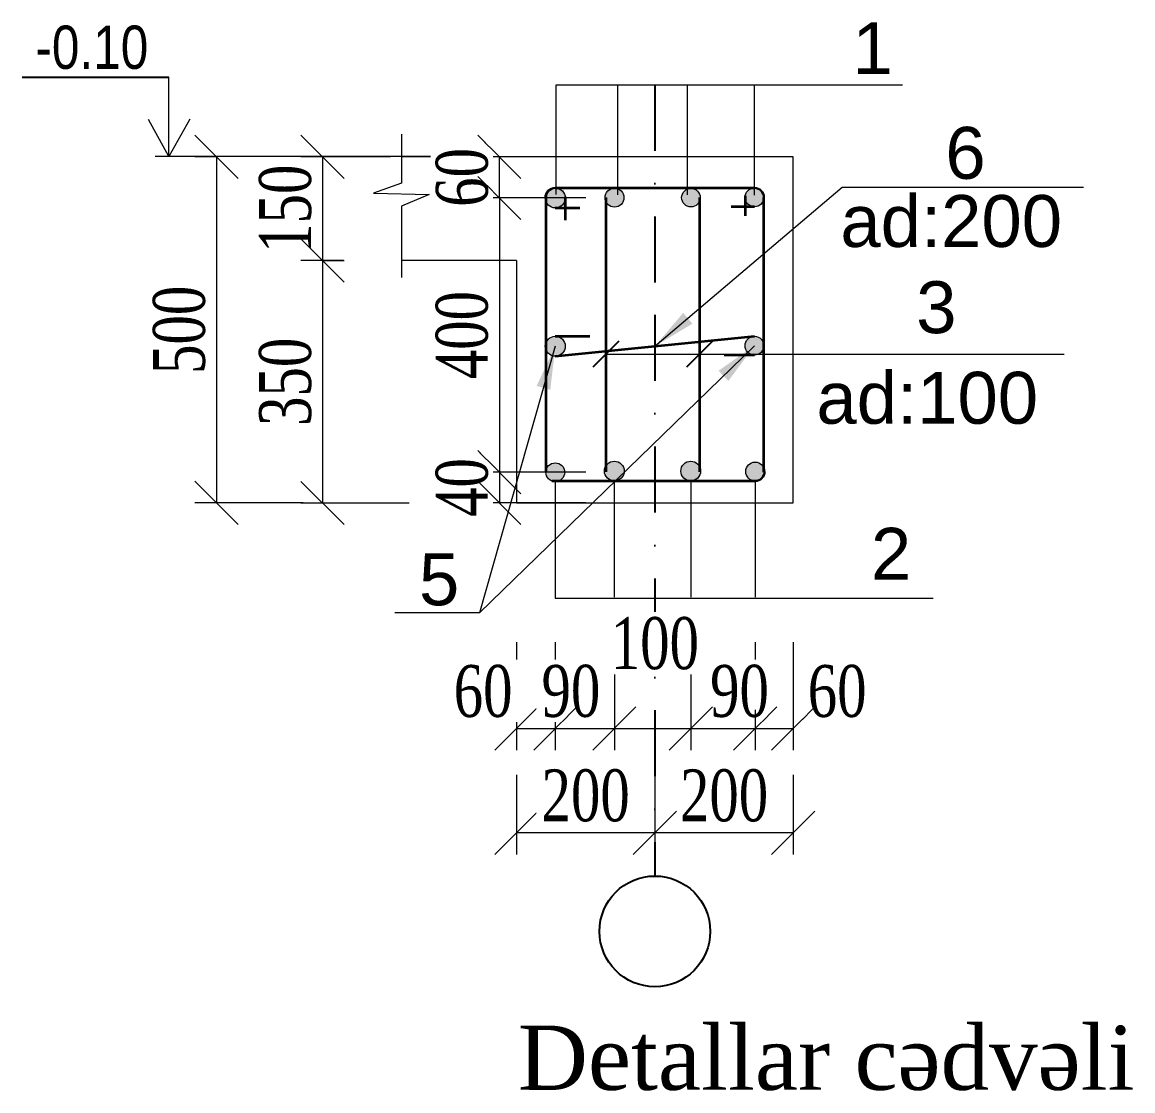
# Model space of a CAD drawing. Header units: millimetres. Extents: x -149347 to 251215, y -2929184 to -2541447.
# Drawn here: x 80254 to 86673, y -2632743 to -2626566 of the extents above; entities that cross this region are included whole.
import ezdxf

# ---------------------------------------------------------------- set-up
doc = ezdxf.new("R2010")
doc.units = ezdxf.units.MM
doc.linetypes.add('DASHDOTX2', pattern=[50.8, 25.4, -12.7, 0, -12.7])
doc.layers.add('APS_MADEIRA', color=35, linetype='Continuous', lineweight=15)
doc.styles.add('400', font='times.ttf', dxfattribs={"width": 0.75, "height": 300})
doc.styles.add('Arial', font='arial.ttf')
doc.styles.add('style1', font='A3TI(LA).TTF', dxfattribs={"height": 400})
doc.styles.add('style6', font='ARIALN.TTF', dxfattribs={"height": 300})
doc.styles.add('Times New  Roman', font='times.ttf')
doc.styles.add('yazitipi', font='ARIALN.TTF')
doc.dimstyles.new('DIM_100', dxfattribs={"dimscale": 100, "dimtxt": 250, "dimasz": 2.5, "dimexe": 1.25, "dimexo": 0.625, "dimtad": 1, "dimdec": 0, "dimtxsty": 'style1', "dimblk": 'OBLIQUE', "dimcen": 2.5, "dimdle": 1.25, "dimclrd": 251, "dimclre": 251, "dimaunit": 1, "dimadec": 3, "dimazin": 0, "dimtfac": 1, "dimtdec": 0, "dimtmove": 1, "dimatfit": 3, "dimfxl": 1.25, "dimlwd": 5, "dimlwe": 5, "dimarcsym": 0})
doc.dimstyles.new('sevda', dxfattribs={"dimscale": 100, "dimtxt": 2.8, "dimasz": 2.5, "dimexe": 1.25, "dimexo": 0.625, "dimtad": 1, "dimtxsty": 'yazitipi', "dimblk": 'OBLIQUE', "dimcen": 2.5, "dimclrd": 253, "dimclre": 253, "dimclrt": 73, "dimaunit": 1, "dimadec": 3, "dimazin": 0, "dimtfac": 1, "dimtmove": 1, "dimatfit": 3, "dimfxl": 1, "dimlwd": 9, "dimlwe": 9, "dimarcsym": 0})
doc.dimstyles.new('tebriz', dxfattribs={"dimtxt": 280, "dimasz": 150, "dimexe": 150, "dimexo": 0.625, "dimgap": 65, "dimtad": 1, "dimdec": 0, "dimdsep": 32, "dimtxsty": 'Times New  Roman', "dimblk": 'OBLIQUE', "dimcen": 0, "dimdle": 150, "dimclrd": 7, "dimclre": 256, "dimclrt": 256, "dimadec": 0, "dimazin": 0, "dimtfac": 1, "dimtdec": 0, "dimtmove": 0, "dimatfit": 3, "dimldrblk": 'OBLIQUE', "dimfxl": 1, "dimtolj": 1, "dimlwd": 15, "dimlwe": 9, "dimarcsym": 0})

# ---------------------------------------------------------------- blocks, each defined once
blk = doc.blocks.new('_Oblique')
at = {"color": 0, "linetype": 'ByBlock', "lineweight": -2}
blk.add_line((-0.5, -0.5), (0.5, 0.5), dxfattribs=at)
blk = doc.blocks.new('*D1571')
at = {"color": 251, "lineweight": 5, "ltscale": 50, "transparency": 16777216}
for p, q in [((83158.3, -2627581.8), (82886.9, -2627581.8)), ((83511.9, -2629167.4), (82886.9, -2629167.4))]:
    blk.add_line(p, q, dxfattribs=at)
at = {"color": 251, "linetype": 'ByBlock', "lineweight": 5, "ltscale": 50, "transparency": 16777216}
blk.add_line((83011.9, -2627580.5), (83011.9, -2629168.7), dxfattribs=at)
at = {"layer": 'Defpoints', "color": 0, "lineweight": 15, "ltscale": 50, "transparency": 16777216}
for p in [(83220.8, -2627581.8), (83011.9, -2629167.4), (84243.7, -2629167.4)]:
    blk.add_point(p, dxfattribs=at)
at = {"color": 251, "lineweight": 5, "ltscale": 50, "transparency": 16777216, "xscale": 250, "yscale": 250, "zscale": 250}
for p, rotation in [((83011.9, -2627581.8), 90), ((83011.9, -2629167.4), 270)]:
    blk.add_blockref('_Oblique', p, dxfattribs=dict(at, rotation=rotation))
at = {"color": 0, "lineweight": 15, "ltscale": 50, "transparency": 16777216, "insert": (82796.8, -2628374.6), "char_height": 300, "attachment_point": 5, "rotation": 90, "style": '400', "bg_fill": 3, "box_fill_scale": 1.1, "bg_fill_color": 9, "bg_fill_true_color": 13158600, "bg_fill_transparency": 0}
blk.add_mtext('400', dxfattribs=at)
blk = doc.blocks.new('*D1572')
at = {"color": 251, "lineweight": 5, "ltscale": 50, "transparency": 16777216}
for p, q in [((83511.9, -2627344), (82886.9, -2627344)), ((83511.9, -2627581.8), (82886.9, -2627581.8))]:
    blk.add_line(p, q, dxfattribs=at)
at = {"color": 251, "linetype": 'ByBlock', "lineweight": 5, "ltscale": 50, "transparency": 16777216}
blk.add_line((83011.9, -2627583), (83011.9, -2627342.7), dxfattribs=at)
at = {"layer": 'Defpoints', "color": 0, "lineweight": 15, "ltscale": 50, "transparency": 16777216}
for p in [(83011.9, -2627344), (84203.5, -2627344), (84253.7, -2627581.8)]:
    blk.add_point(p, dxfattribs=at)
at = {"color": 0, "lineweight": 15, "ltscale": 50, "transparency": 16777216, "insert": (82796.8, -2627462.9), "char_height": 300, "attachment_point": 5, "rotation": 90, "style": '400', "bg_fill": 3, "box_fill_scale": 1.1, "bg_fill_color": 9, "bg_fill_true_color": 13158600, "bg_fill_transparency": 0}
blk.add_mtext('60', dxfattribs=at)
at = {"color": 251, "lineweight": 5, "ltscale": 50, "transparency": 16777216, "xscale": 250, "yscale": 250, "zscale": 250}
for p, rotation in [((83011.9, -2627344), 90), ((83011.9, -2627581.8), 270)]:
    blk.add_blockref('_Oblique', p, dxfattribs=dict(at, rotation=rotation))
blk = doc.blocks.new('*D1573')
at = {"color": 251, "lineweight": 5, "ltscale": 50, "transparency": 16777216}
for p, q in [((83095.8, -2629167.4), (82886.9, -2629167.4)), ((83511.9, -2629344), (82886.9, -2629344))]:
    blk.add_line(p, q, dxfattribs=at)
at = {"color": 251, "linetype": 'ByBlock', "lineweight": 5, "ltscale": 50, "transparency": 16777216}
blk.add_line((83011.9, -2629166.2), (83011.9, -2629345.2), dxfattribs=at)
at = {"layer": 'Defpoints', "color": 0, "lineweight": 15, "ltscale": 50, "transparency": 16777216}
for p in [(83158.3, -2629167.4), (83011.9, -2629344), (84710.8, -2629344)]:
    blk.add_point(p, dxfattribs=at)
at = {"color": 0, "lineweight": 15, "ltscale": 50, "transparency": 16777216, "insert": (82796.8, -2629255.7), "char_height": 300, "attachment_point": 5, "rotation": 90, "style": '400', "bg_fill": 3, "box_fill_scale": 1.1, "bg_fill_color": 9, "bg_fill_true_color": 13158600, "bg_fill_transparency": 0}
blk.add_mtext('40', dxfattribs=at)
at = {"color": 251, "lineweight": 5, "ltscale": 50, "transparency": 16777216, "xscale": 250, "yscale": 250, "zscale": 250}
for p, rotation in [((83011.9, -2629167.4), 90), ((83011.9, -2629344), 270)]:
    blk.add_blockref('_Oblique', p, dxfattribs=dict(at, rotation=rotation))
blk = doc.blocks.new('*D1574')
at = {"color": 251, "lineweight": 5, "ltscale": 50, "transparency": 16777216}
for p, q in [((82381.8, -2627344), (81865.3, -2627344)), ((82110.5, -2627944), (81865.3, -2627944))]:
    blk.add_line(p, q, dxfattribs=at)
at = {"color": 251, "linetype": 'ByBlock', "lineweight": 5, "ltscale": 50, "transparency": 16777216}
blk.add_line((81990.3, -2627342.7), (81990.3, -2627945.2), dxfattribs=at)
at = {"layer": 'Defpoints', "color": 0, "lineweight": 15, "ltscale": 50, "transparency": 16777216}
for p in [(82444.3, -2627344), (81990.3, -2627944), (82173, -2627944)]:
    blk.add_point(p, dxfattribs=at)
at = {"color": 251, "lineweight": 5, "ltscale": 50, "transparency": 16777216, "xscale": 250, "yscale": 250, "zscale": 250}
for p, rotation in [((81990.3, -2627344), 90), ((81990.3, -2627944), 270)]:
    blk.add_blockref('_Oblique', p, dxfattribs=dict(at, rotation=rotation))
at = {"color": 0, "lineweight": 15, "ltscale": 50, "transparency": 16777216, "insert": (81775.2, -2627644), "char_height": 300, "attachment_point": 5, "rotation": 90, "style": '400', "bg_fill": 3, "box_fill_scale": 1.1, "bg_fill_color": 9, "bg_fill_true_color": 13158600, "bg_fill_transparency": 0}
blk.add_mtext('1{\\fTimes New Roman|b0|i0|c238|p18;5}0', dxfattribs=at)
blk = doc.blocks.new('*D1575')
at = {"color": 251, "linetype": 'ByBlock', "lineweight": 5, "ltscale": 50, "transparency": 16777216}
blk.add_line((81990.3, -2627942.7), (81990.3, -2629346.5), dxfattribs=at)
at = {"color": 251, "lineweight": 5, "ltscale": 50, "transparency": 16777216}
for p, q in [((81990.3, -2627944), (82115.3, -2627944)), ((82490.3, -2629345.3), (81865.3, -2629345.3))]:
    blk.add_line(p, q, dxfattribs=at)
at = {"layer": 'Defpoints', "color": 0, "lineweight": 15, "ltscale": 50, "transparency": 16777216}
for p in [(81990.3, -2627944), (81990.3, -2629345.3), (83594.1, -2629345.3)]:
    blk.add_point(p, dxfattribs=at)
at = {"color": 251, "lineweight": 5, "ltscale": 50, "transparency": 16777216, "xscale": 250, "yscale": 250, "zscale": 250}
for p, rotation in [((81990.3, -2627944), 90), ((81990.3, -2629345.3), 270)]:
    blk.add_blockref('_Oblique', p, dxfattribs=dict(at, rotation=rotation))
at = {"color": 0, "lineweight": 15, "ltscale": 50, "transparency": 16777216, "insert": (81775.2, -2628644.6), "char_height": 300, "attachment_point": 5, "rotation": 90, "style": '400', "bg_fill": 3, "box_fill_scale": 1.1, "bg_fill_color": 9, "bg_fill_true_color": 13158600, "bg_fill_transparency": 0}
blk.add_mtext('3{\\fTimes New Roman|b0|i0|c238|p18;5}0', dxfattribs=at)
blk = doc.blocks.new('*D1576')
at = {"color": 251, "lineweight": 5, "ltscale": 50, "transparency": 16777216}
for p, q in [((81377, -2627344), (81252, -2627344)), ((81877, -2629344), (81252, -2629344))]:
    blk.add_line(p, q, dxfattribs=at)
at = {"color": 251, "linetype": 'ByBlock', "lineweight": 5, "ltscale": 50, "transparency": 16777216}
blk.add_line((81377, -2627342.8), (81377, -2629345.3), dxfattribs=at)
at = {"layer": 'Defpoints', "color": 0, "lineweight": 15, "ltscale": 50, "transparency": 16777216}
for p in [(81430.8, -2627344), (81377, -2629344), (82040, -2629344)]:
    blk.add_point(p, dxfattribs=at)
at = {"color": 251, "lineweight": 5, "ltscale": 50, "transparency": 16777216, "xscale": 250, "yscale": 250, "zscale": 250}
for p, rotation in [((81377, -2627344), 90), ((81377, -2629344), 270)]:
    blk.add_blockref('_Oblique', p, dxfattribs=dict(at, rotation=rotation))
at = {"color": 0, "lineweight": 15, "ltscale": 50, "transparency": 16777216, "insert": (81161.9, -2628344), "char_height": 300, "attachment_point": 5, "rotation": 90, "style": '400', "bg_fill": 3, "box_fill_scale": 1.1, "bg_fill_color": 9, "bg_fill_true_color": 13158600, "bg_fill_transparency": 0}
blk.add_mtext('500', dxfattribs=at)
blk = doc.blocks.new('*D1577')
at = {"color": 251, "lineweight": 5, "ltscale": 50, "transparency": 16777216}
for p, q in [((83110.8, -2630148.9), (83110.8, -2630773.9)), ((83335.3, -2630148.9), (83335.3, -2630773.9))]:
    blk.add_line(p, q, dxfattribs=at)
at = {"color": 251, "linetype": 'ByBlock', "lineweight": 5, "ltscale": 50, "transparency": 16777216}
blk.add_line((83109.5, -2630648.9), (83336.5, -2630648.9), dxfattribs=at)
at = {"layer": 'Defpoints', "color": 0, "lineweight": 15, "ltscale": 50, "transparency": 16777216}
for p in [(83335.3, -2629393), (83110.8, -2629569.6), (83335.3, -2630648.9)]:
    blk.add_point(p, dxfattribs=at)
at = {"color": 251, "lineweight": 5, "ltscale": 50, "transparency": 16777216, "xscale": 250, "yscale": 250, "zscale": 250}
blk.add_blockref('_Oblique', (83335.3, -2630648.9), dxfattribs=at)
at = {"color": 0, "lineweight": 15, "ltscale": 50, "transparency": 16777216, "insert": (82918.1, -2630433.9), "char_height": 300, "attachment_point": 5, "style": '400', "bg_fill": 3, "box_fill_scale": 1.1, "bg_fill_color": 9, "bg_fill_true_color": 13158600, "bg_fill_transparency": 0}
blk.add_mtext('60', dxfattribs=at)
at = {"color": 251, "lineweight": 5, "ltscale": 50, "transparency": 16777216, "xscale": 250, "yscale": 250, "zscale": 250, "rotation": 180}
blk.add_blockref('_Oblique', (83110.8, -2630648.9), dxfattribs=at)
blk = doc.blocks.new('*D1578')
at = {"color": 251, "lineweight": 5, "ltscale": 50, "transparency": 16777216}
for p, q in [((83676.5, -2630148.9), (83676.5, -2630773.9)), ((83335.3, -2630561.3), (83335.3, -2630773.9))]:
    blk.add_line(p, q, dxfattribs=at)
at = {"color": 251, "linetype": 'ByBlock', "lineweight": 5, "ltscale": 50, "transparency": 16777216}
blk.add_line((83334, -2630648.9), (83677.7, -2630648.9), dxfattribs=at)
at = {"layer": 'Defpoints', "color": 0, "lineweight": 15, "ltscale": 50, "transparency": 16777216}
for p in [(83676.5, -2629386.2), (83676.5, -2630648.9)]:
    blk.add_point(p, dxfattribs=at)
at = {"color": 0, "lineweight": 15, "ltscale": 50, "transparency": 16777216, "insert": (83425.5, -2630433.4), "char_height": 300, "attachment_point": 5, "style": '400', "bg_fill": 3, "box_fill_scale": 1.1, "bg_fill_color": 9, "bg_fill_true_color": 13158600, "bg_fill_transparency": 0}
blk.add_mtext('90', dxfattribs=at)
at = {"layer": 'Defpoints', "color": 0, "lineweight": 15, "ltscale": 50, "transparency": 16777216}
blk.add_point((83335.3, -2630498.8), dxfattribs=at)
at = {"color": 251, "lineweight": 5, "ltscale": 50, "transparency": 16777216, "xscale": 250, "yscale": 250, "zscale": 250, "rotation": 180}
blk.add_blockref('_Oblique', (83335.3, -2630648.9), dxfattribs=at)
at = {"color": 251, "lineweight": 5, "ltscale": 50, "transparency": 16777216, "xscale": 250, "yscale": 250, "zscale": 250}
blk.add_blockref('_Oblique', (83676.5, -2630648.9), dxfattribs=at)
blk = doc.blocks.new('*D1579')
at = {"color": 251, "lineweight": 5, "ltscale": 50, "transparency": 16777216}
for p, q in [((84118.1, -2630148.9), (84118.1, -2630773.9)), ((83676.5, -2630414.5), (83676.5, -2630773.9))]:
    blk.add_line(p, q, dxfattribs=at)
at = {"color": 251, "linetype": 'ByBlock', "lineweight": 5, "ltscale": 50, "transparency": 16777216}
blk.add_line((83675.2, -2630648.9), (84119.4, -2630648.9), dxfattribs=at)
at = {"layer": 'Defpoints', "color": 0, "lineweight": 15, "ltscale": 50, "transparency": 16777216}
for p in [(84118.1, -2629270.1), (84118.1, -2630648.9)]:
    blk.add_point(p, dxfattribs=at)
at = {"color": 251, "lineweight": 5, "ltscale": 50, "transparency": 16777216, "xscale": 250, "yscale": 250, "zscale": 250, "rotation": 180}
blk.add_blockref('_Oblique', (83676.5, -2630648.9), dxfattribs=at)
at = {"color": 251, "lineweight": 5, "ltscale": 50, "transparency": 16777216, "xscale": 250, "yscale": 250, "zscale": 250}
blk.add_blockref('_Oblique', (84118.1, -2630648.9), dxfattribs=at)
at = {"color": 0, "lineweight": 15, "ltscale": 50, "transparency": 16777216, "insert": (83910.8, -2630157.6), "char_height": 300, "attachment_point": 5, "style": '400', "bg_fill": 3, "box_fill_scale": 1.1, "bg_fill_color": 9, "bg_fill_true_color": 13158600, "bg_fill_transparency": 0}
blk.add_mtext('100', dxfattribs=at)
at = {"layer": 'Defpoints', "color": 0, "lineweight": 15, "ltscale": 50, "transparency": 16777216}
blk.add_point((83676.5, -2630352), dxfattribs=at)
blk = doc.blocks.new('*D1580')
at = {"color": 251, "lineweight": 5, "ltscale": 50, "transparency": 16777216}
for p, q in [((84490.5, -2630148.9), (84490.5, -2630773.9)), ((84118.1, -2630479.3), (84118.1, -2630773.9))]:
    blk.add_line(p, q, dxfattribs=at)
at = {"color": 251, "linetype": 'ByBlock', "lineweight": 5, "ltscale": 50, "transparency": 16777216}
blk.add_line((84116.9, -2630648.9), (84491.7, -2630648.9), dxfattribs=at)
at = {"layer": 'Defpoints', "color": 0, "lineweight": 15, "ltscale": 50, "transparency": 16777216}
for p in [(84490.5, -2629388.9), (84118.1, -2630416.8), (84490.5, -2630648.9)]:
    blk.add_point(p, dxfattribs=at)
at = {"color": 0, "lineweight": 15, "ltscale": 50, "transparency": 16777216, "insert": (84400, -2630433.4), "char_height": 300, "attachment_point": 5, "style": '400', "bg_fill": 3, "box_fill_scale": 1.1, "bg_fill_color": 9, "bg_fill_true_color": 13158600, "bg_fill_transparency": 0}
blk.add_mtext('90', dxfattribs=at)
at = {"color": 251, "lineweight": 5, "ltscale": 50, "transparency": 16777216, "xscale": 250, "yscale": 250, "zscale": 250, "rotation": 180}
blk.add_blockref('_Oblique', (84118.1, -2630648.9), dxfattribs=at)
at = {"color": 251, "lineweight": 5, "ltscale": 50, "transparency": 16777216, "xscale": 250, "yscale": 250, "zscale": 250}
blk.add_blockref('_Oblique', (84490.5, -2630648.9), dxfattribs=at)
blk = doc.blocks.new('*D1581')
at = {"color": 251, "lineweight": 5, "ltscale": 50, "transparency": 16777216}
for p, q in [((84710.8, -2630148.9), (84710.8, -2630773.9)), ((84490.5, -2630540.2), (84490.5, -2630773.9))]:
    blk.add_line(p, q, dxfattribs=at)
at = {"color": 251, "linetype": 'ByBlock', "lineweight": 5, "ltscale": 50, "transparency": 16777216}
blk.add_line((84489.2, -2630648.9), (84712, -2630648.9), dxfattribs=at)
at = {"layer": 'Defpoints', "color": 0, "lineweight": 15, "ltscale": 50, "transparency": 16777216}
for p in [(84710.8, -2629569.6), (84490.5, -2630477.7), (84710.8, -2630648.9)]:
    blk.add_point(p, dxfattribs=at)
at = {"color": 251, "lineweight": 5, "ltscale": 50, "transparency": 16777216, "xscale": 250, "yscale": 250, "zscale": 250, "rotation": 180}
blk.add_blockref('_Oblique', (84490.5, -2630648.9), dxfattribs=at)
at = {"color": 0, "lineweight": 15, "ltscale": 50, "transparency": 16777216, "insert": (84964.5, -2630433.9), "char_height": 300, "attachment_point": 5, "style": '400', "bg_fill": 3, "box_fill_scale": 1.1, "bg_fill_color": 9, "bg_fill_true_color": 13158600, "bg_fill_transparency": 0}
blk.add_mtext('60', dxfattribs=at)
at = {"color": 251, "lineweight": 5, "ltscale": 50, "transparency": 16777216, "xscale": 250, "yscale": 250, "zscale": 250}
blk.add_blockref('_Oblique', (84710.8, -2630648.9), dxfattribs=at)
blk = doc.blocks.new('*D1582')
at = {"color": 251, "lineweight": 5, "ltscale": 50, "transparency": 16777216}
for p, q in [((83910.8, -2630917), (83910.8, -2631377.4)), ((84710.8, -2630917), (84710.8, -2631377.4))]:
    blk.add_line(p, q, dxfattribs=at)
at = {"color": 251, "linetype": 'ByBlock', "lineweight": 5, "ltscale": 50, "transparency": 16777216}
blk.add_line((84712, -2631252.4), (83909.5, -2631252.4), dxfattribs=at)
at = {"layer": 'Defpoints', "color": 0, "lineweight": 15, "ltscale": 50, "transparency": 16777216}
for p in [(83910.8, -2630854.5), (84710.8, -2630854.5), (83910.8, -2631252.4)]:
    blk.add_point(p, dxfattribs=at)
at = {"color": 251, "lineweight": 5, "ltscale": 50, "transparency": 16777216, "xscale": 250, "yscale": 250, "zscale": 250, "rotation": 180}
blk.add_blockref('_Oblique', (83910.8, -2631252.4), dxfattribs=at)
at = {"color": 251, "lineweight": 5, "ltscale": 50, "transparency": 16777216, "xscale": 250, "yscale": 250, "zscale": 250}
blk.add_blockref('_Oblique', (84710.8, -2631252.4), dxfattribs=at)
at = {"color": 0, "lineweight": 15, "ltscale": 50, "transparency": 16777216, "insert": (84310.8, -2631037.3), "char_height": 300, "attachment_point": 5, "style": '400', "bg_fill": 3, "box_fill_scale": 1.1, "bg_fill_color": 9, "bg_fill_true_color": 13158600, "bg_fill_transparency": 0}
blk.add_mtext('200', dxfattribs=at)
blk = doc.blocks.new('*D1583')
at = {"color": 251, "lineweight": 5, "ltscale": 50, "transparency": 16777216}
for p, q in [((83110.8, -2630917), (83110.8, -2631377.4)), ((83910.8, -2630917), (83910.8, -2631377.4))]:
    blk.add_line(p, q, dxfattribs=at)
at = {"color": 251, "linetype": 'ByBlock', "lineweight": 5, "ltscale": 50, "transparency": 16777216}
blk.add_line((83912, -2631252.4), (83109.5, -2631252.4), dxfattribs=at)
at = {"layer": 'Defpoints', "color": 0, "lineweight": 15, "ltscale": 50, "transparency": 16777216}
for p in [(83110.8, -2630854.5), (83910.8, -2630854.5), (83110.8, -2631252.4)]:
    blk.add_point(p, dxfattribs=at)
at = {"color": 251, "lineweight": 5, "ltscale": 50, "transparency": 16777216, "xscale": 250, "yscale": 250, "zscale": 250, "rotation": 180}
blk.add_blockref('_Oblique', (83110.8, -2631252.4), dxfattribs=at)
at = {"color": 251, "lineweight": 5, "ltscale": 50, "transparency": 16777216, "xscale": 250, "yscale": 250, "zscale": 250}
blk.add_blockref('_Oblique', (83910.8, -2631252.4), dxfattribs=at)
at = {"color": 0, "lineweight": 15, "ltscale": 50, "transparency": 16777216, "insert": (83510.8, -2631037.3), "char_height": 300, "attachment_point": 5, "style": '400', "bg_fill": 3, "box_fill_scale": 1.1, "bg_fill_color": 9, "bg_fill_true_color": 13158600, "bg_fill_transparency": 0}
blk.add_mtext('200', dxfattribs=at)

msp = doc.modelspace()

# ---------------------------------------------------------------- hatches: boundary and pattern name
at = {"lineweight": 15, "ltscale": 15}
h = msp.add_hatch(color=7, dxfattribs=at)
h.dxf.hatch_style = 1
edge = h.paths.add_edge_path()
edge.add_arc((83335.26609, -2627581.79571), 57.78531, 0, 360)
h = msp.add_hatch(color=7, dxfattribs=at)
h.dxf.hatch_style = 1
edge = h.paths.add_edge_path()
edge.add_arc((83677.43441, -2627579.93032), 54.7577, 0, 360)
h = msp.add_hatch(color=7, dxfattribs=at)
h.dxf.hatch_style = 1
edge = h.paths.add_edge_path()
edge.add_arc((84119.08066, -2627579.93032), 53.67568, 0, 360)
h = msp.add_hatch(color=7, dxfattribs=at)
h.dxf.hatch_style = 1
edge = h.paths.add_edge_path()
edge.add_arc((84486.32388, -2627578.48151), 54.4711, 0, 360)
h = msp.add_hatch(color=7, dxfattribs=at)
h.dxf.hatch_style = 1
edge = h.paths.add_edge_path()
edge.add_arc((84486.32388, -2628435.75652), 54.4711, 0, 360)
h = msp.add_hatch(color=7, dxfattribs=at)
h.dxf.hatch_style = 1
edge = h.paths.add_edge_path()
edge.add_arc((83335.26609, -2629167.37873), 54.4711, 0, 360)
h = msp.add_hatch(color=7, dxfattribs=at)
h.dxf.hatch_style = 1
edge = h.paths.add_edge_path()
edge.add_arc((83676.45437, -2629160.63784), 57.1346, 0, 360)
h = msp.add_hatch(color=7, dxfattribs=at)
h.dxf.hatch_style = 1
edge = h.paths.add_edge_path()
edge.add_arc((84118.10062, -2629160.63784), 57.1346, 0, 360)
h = msp.add_hatch(color=7, dxfattribs=at)
h.dxf.hatch_style = 1
edge = h.paths.add_edge_path()
edge.add_arc((84490.46476, -2629163.30134), 54.4711, 0, 360)

# ---------------------------------------------------------------- linework, layer by layer
at = {"color": 7}
msp.add_line((80253.94821, -2626882.76256), (81102.30321, -2626882.76256), dxfattribs=at)
at = {"color": 252, "linetype": 'DASHDOTX2', "ltscale": 15, "true_color": 0xa97986}
for p, q in [((83910.79499, -2626927.46916), (83910.79499, -2628257.20275)), ((83910.79499, -2628257.20275), (83910.79499, -2631501.33934))]:
    msp.add_line(p, q, dxfattribs=at)
at = {"color": 7, "lineweight": 15, "ltscale": 15}
for p, q in [((83110.79499, -2627343.97011), (82447.62412, -2627343.97011)), ((84710.79499, -2627343.97011), (83110.79499, -2627343.97011)), ((84710.79499, -2628257.20275), (84710.79499, -2627343.97011)), ((83110.79499, -2627943.97011), (83110.79499, -2628257.20275)), ((83110.79499, -2628257.20275), (83110.79499, -2629343.97011)), ((84710.79499, -2629343.97011), (84710.79499, -2628257.20275)), ((83110.79499, -2629343.97011), (84710.79499, -2629343.97011))]:
    msp.add_line(p, q, dxfattribs=at)
at = {"color": 7, "lineweight": 35, "ltscale": 15}
for p, q in [((83280.79499, -2627562.50736), (83280.79499, -2628257.20275)), ((83392.77923, -2627576.19386), (83392.77923, -2627710.07615)), ((84432.53563, -2627569.88356), (84432.53563, -2627684.91418)), ((83335.26597, -2627639.58101), (83476.98689, -2627639.58101)), ((83627.0407, -2627579.93032), (83627.0407, -2628257.20275)), ((84169.47438, -2627579.93032), (84169.47438, -2628257.20275)), ((84486.32388, -2627632.95261), (84352.46318, -2627632.95261)), ((84540.79499, -2628257.20275), (84540.79499, -2627581.79571)), ((83280.79499, -2628257.20275), (83280.79499, -2629167.37873)), ((83627.0407, -2628257.20275), (83627.0407, -2629165.51334)), ((84169.47438, -2628257.20275), (84169.47438, -2629165.51334)), ((84540.79499, -2629167.37873), (84540.79499, -2628257.20275)), ((83314.58821, -2629217.77244), (84490.46476, -2629217.77244))]:
    msp.add_line(p, q, dxfattribs=at)
at = {"color": 7, "lineweight": 15, "ltscale": 15}
msp.add_lwpolyline([(82446.26061, -2627212.12427), (82446.26061, -2627496.81599), (82284.53777, -2627554.80475), (82606.85481, -2627562.30828), (82446.26061, -2627629.88179), (82446.26061, -2628042.23035)], dxfattribs=at)
at = {"color": 7, "lineweight": 35, "ltscale": 15}
msp.add_lwpolyline([(84486.32388, -2628490.22762), (84311.73068, -2628490.22762)], dxfattribs=at)
at = {"color": 7, "lineweight": 15, "ltscale": 15}
for centre, radius in [((83335.26609, -2627581.79571), 57.78531), ((83677.43441, -2627579.93032), 54.7577), ((84119.08066, -2627579.93032), 53.67568), ((84486.32388, -2627578.48151), 54.4711), ((84486.32388, -2628435.75652), 54.4711), ((83335.26609, -2629167.37873), 54.4711), ((83676.45437, -2629160.63784), 57.1346), ((84118.10062, -2629160.63784), 57.1346), ((84490.46476, -2629163.30134), 54.4711)]:
    msp.add_circle(centre, radius, dxfattribs=at)
msp.add_circle((83910.79499, -2631821.33934), 320)
at = {"layer": 'APS_MADEIRA', "color": 7, "lineweight": 9, "ltscale": 25}
for p, q in [((83339.71342, -2627562.35236), (83339.71342, -2626927.46916)), ((83339.71342, -2626927.46916), (85341.36749, -2626927.46916)), ((83697.58215, -2627563.34338), (83697.58215, -2626927.46916)), ((84099.2255, -2627564.4254), (84099.2255, -2626927.46916)), ((84486.32388, -2627565.49515), (84486.32388, -2626927.46916)), ((83335.26609, -2629221.84983), (83335.26609, -2629894.34577)), ((83676.45437, -2629217.77244), (83676.45437, -2629890.26838)), ((84118.10079, -2629217.77244), (84118.10079, -2629890.26838)), ((84490.46476, -2629217.77244), (84490.46476, -2629890.26838)), ((83335.26609, -2629894.34577), (85518.89272, -2629894.34577))]:
    msp.add_line(p, q, dxfattribs=at)
at = {"layer": 'APS_MADEIRA', "color": 7, "lineweight": 15, "ltscale": 25}
for p, q in [((82732.13731, -2627342.72011), (81021.78141, -2627342.72011)), ((84486.32388, -2627524.0104), (84486.32388, -2627524.01039))]:
    msp.add_line(p, q, dxfattribs=at)
at = {"layer": 'APS_MADEIRA', "color": 7, "lineweight": 30, "ltscale": 25}
for centre, radius, start, end in [((83335.26609, -2627581.79571), 57.78531, 90, 180), ((84486.32388, -2627578.48151), 54.4711, 0, 90), ((84490.46476, -2629163.30134), 54.4711, 270, 0)]:
    msp.add_arc(centre, radius, start, end, dxfattribs=at)

# ---------------------------------------------------------------- texts
at = {"lineweight": 9, "insert": (80330.04631, -2626585.40667), "char_height": 250, "width": 23109.777632, "attachment_point": 1, "style": 'style6'}
msp.add_mtext('{\\fArial Narrow|b0|i0|c238|p34;-0.10}', dxfattribs=at)
at = {"color": 7, "lineweight": 5, "ltscale": 15, "insert": (83118.98824, -2632366.13968), "char_height": 371.2475441, "width": 5714.8003644, "attachment_point": 1, "style": 'Times New  Roman'}
msp.add_mtext('{\\fTimes New Roman|b0|i0|c238|p18;Detallar cədvəli}', dxfattribs=at)
at = {"layer": 'APS_MADEIRA', "color": 7, "lineweight": 9, "ltscale": 25, "style": 'Arial'}
for s, p in [('ad:200', (84982.80698, -2627865.03902)), ('ad:100', (84844.29117, -2628886.93196))]:
    msp.add_text(s, height=300, dxfattribs=at).set_placement(p)
at = {"layer": 'APS_MADEIRA', "color": 7, "lineweight": 9, "ltscale": 25, "char_height": 300, "attachment_point": 1, "style": 'Arial'}
for s, insert in [('  \\P1', (85053.13795, -2626065.72424)), ('{\\fArial|b0|i0|c238|p34;6}', (85589.90025, -2627171.01652)), ('3', (85421.18169, -2628063.28361)), (' \\P 2', (85042.98661, -2628988.67268))]:
    msp.add_mtext_dynamic_manual_height_columns(s, width=488.0335854, gutter_width=12.5, heights=[0], dxfattribs=dict(at, insert=insert))

# ---------------------------------------------------------------- next in the draw order: dimensions: what is measured, and where the dimension line sits
at = {"color": 7, "lineweight": 15, "ltscale": 50}
for base, p1, p2, angle, text, picture, middle in [((81990.28762, -2627943.97011), (82444.287, -2627343.97011), (82172.99417, -2627943.97011), 90, '1{\\fTimes New Roman|b0|i0|c238|p18;5}0', '*D1574', (81775.19209, -2627643.97011)), ((83011.89546, -2629167.44065), (83220.83062, -2627581.79571), (84243.72728, -2629167.44065), 90, '400', '*D1571', (82796.79993, -2628374.61818)), ((83910.79499, -2631252.44309), (84710.79499, -2630854.51202), (83910.79499, -2630854.51202), 180, '200', '*D1582', (84310.79499, -2631037.34756))]:
    dim = msp.add_linear_dim(base=base, p1=p1, p2=p2, angle=angle, text=text, dimstyle='DIM_100', override={"dimscale": 1, "dimtxt": 300, "dimasz": 250, "dimexe": 125, "dimexo": 62.5, "dimgap": 62.5, "dimtxsty": '400', "dimcen": 250, "dimfxl": 500, "dimfxlon": 1, "dimtfill": 1, "dimtfillclr": 256, "dimarcsym": 1}, dxfattribs=at)
    dim.commit()
    dim.dimension.update_dxf_attribs({"geometry": picture, "text_midpoint": middle})

# ---------------------------------------------------------------- next in the draw order: dimensions: what is measured, and where the dimension line sits
for base, p1, p2, text, picture, middle in [((83011.89546, -2627343.97011), (84253.72728, -2627581.79571), (84203.52807, -2627343.97011), '60', '*D1572', (83011.89546, -2627462.88291)), ((83011.89546, -2629343.97011), (83158.33062, -2629167.44065), (84710.79499, -2629343.97011), '40', '*D1573', (83011.89546, -2629255.73634))]:
    dim = msp.add_linear_dim(base=base, p1=p1, p2=p2, angle=90, text=text, dimstyle='DIM_100', override={"dimscale": 1, "dimtxt": 300, "dimasz": 250, "dimexe": 125, "dimexo": 62.5, "dimgap": 62.5, "dimtxsty": '400', "dimcen": 250, "dimfxl": 500, "dimfxlon": 1, "dimtfill": 1, "dimtfillclr": 256, "dimarcsym": 1}, dxfattribs=at)
    dim.commit()
    dim.dimension.update_dxf_attribs({"geometry": picture, "text_midpoint": middle, "dimtype": 160})
dim = msp.add_linear_dim(base=(83110.79499, -2631252.44309), p1=(83910.79499, -2630854.51202), p2=(83110.79499, -2630854.51202), angle=180, text='200', dimstyle='DIM_100', override={"dimscale": 1, "dimtxt": 300, "dimasz": 250, "dimexe": 125, "dimexo": 62.5, "dimgap": 62.5, "dimtxsty": '400', "dimcen": 250, "dimfxl": 500, "dimfxlon": 1, "dimtfill": 1, "dimtfillclr": 256, "dimarcsym": 1}, dxfattribs=at)
dim.commit()
dim.dimension.update_dxf_attribs({"geometry": '*D1583', "text_midpoint": (83510.79499, -2631037.34756)})

# ---------------------------------------------------------------- next in the draw order: leaders
at = {"color": 2, "lineweight": 15, "ltscale": 15}
msp.add_leader([(84169.47438, -2628485.35802), (86276.86151, -2628485.35802)], dimstyle='tebriz', dxfattribs=at)

# ---------------------------------------------------------------- next in the draw order: linework, layer by layer
at = {"color": 7, "lineweight": 35, "ltscale": 15}
msp.add_line((83335.26609, -2627524.0104), (84486.32388, -2627524.0104), dxfattribs=at)

# ---------------------------------------------------------------- next in the draw order: dimensions: what is measured, and where the dimension line sits
at = {"color": 7, "lineweight": 15, "ltscale": 50}
dim = msp.add_linear_dim(base=(81990.28762, -2629345.28203), p1=(81990.28762, -2627943.97011), p2=(83594.09937, -2629345.28203), angle=90, text='3{\\fTimes New Roman|b0|i0|c238|p18;5}0', dimstyle='DIM_100', override={"dimscale": 1, "dimtxt": 300, "dimasz": 250, "dimexe": 125, "dimexo": 62.5, "dimgap": 62.5, "dimtxsty": '400', "dimcen": 250, "dimfxl": 500, "dimfxlon": 1, "dimtfill": 1, "dimtfillclr": 256, "dimarcsym": 1}, dxfattribs=at)
dim.commit()
dim.dimension.update_dxf_attribs({"geometry": '*D1575', "text_midpoint": (81775.19209, -2628644.62607)})

# ---------------------------------------------------------------- next in the draw order: leaders
at = {"color": 1, "lineweight": 15, "ltscale": 15}
msp.add_leader([(83910.79499, -2628439.07072), (84993.51448, -2627519.07016), (86388.97911, -2627519.07016)], dimstyle='sevda', override={"dimgap": 0.625, "dimtad": 0}, dxfattribs=at)

# ---------------------------------------------------------------- next in the draw order: hatches: boundary and pattern name
at = {"lineweight": 15, "ltscale": 15}
h = msp.add_hatch(color=7, dxfattribs=at)
h.dxf.hatch_style = 1
edge = h.paths.add_edge_path()
edge.add_arc((83335.26609, -2628439.07072), 57.78531, 0, 360)

# ---------------------------------------------------------------- next in the draw order: linework, layer by layer
at = {"color": 7, "lineweight": 15, "ltscale": 15}
msp.add_line((83110.79499, -2627943.97011), (82447.62412, -2627943.97011), dxfattribs=at)
at = {"color": 7, "lineweight": 35, "ltscale": 15}
for points in [[(83335.26609, -2628496.85602), (84486.32388, -2628381.28541)], [(83335.26609, -2628381.28541), (83534.86558, -2628381.28541)]]:
    msp.add_lwpolyline(points, dxfattribs=at)
at = {"color": 7, "lineweight": 15, "ltscale": 15}
msp.add_circle((83335.26609, -2628439.07072), 57.78531, dxfattribs=at)

# ---------------------------------------------------------------- next in the draw order: dimensions: what is measured, and where the dimension line sits
at = {"color": 7, "lineweight": 15, "ltscale": 50}
dim = msp.add_linear_dim(base=(81377.01957, -2629344.03203), p1=(81430.8284, -2627344.03203), p2=(82040.04438, -2629344.03203), angle=90, text='500', dimstyle='DIM_100', override={"dimscale": 1, "dimtxt": 300, "dimasz": 250, "dimexe": 125, "dimexo": 62.5, "dimgap": 62.5, "dimtxsty": '400', "dimcen": 250, "dimfxl": 500, "dimfxlon": 1, "dimtfill": 1, "dimtfillclr": 256, "dimarcsym": 1}, dxfattribs=at)
dim.commit()
dim.dimension.update_dxf_attribs({"geometry": '*D1576', "text_midpoint": (81161.92404, -2628344.03203)})
dim = msp.add_linear_dim(base=(83335.26609, -2630648.94641), p1=(83110.79499, -2629569.56416), p2=(83335.26609, -2629392.97278), text='60', dimstyle='DIM_100', override={"dimscale": 1, "dimtxt": 300, "dimasz": 250, "dimexe": 125, "dimexo": 62.5, "dimgap": 62.5, "dimtxsty": '400', "dimcen": 250, "dimfxl": 500, "dimfxlon": 1, "dimtfill": 1, "dimtfillclr": 256, "dimarcsym": 1}, dxfattribs=at)
dim.commit()
dim.dimension.update_dxf_attribs({"geometry": '*D1577', "text_midpoint": (82918.13018, -2630648.94641), "dimtype": 160})

# ---------------------------------------------------------------- next in the draw order: leaders
at = {"color": 2, "lineweight": 15, "ltscale": 15}
msp.add_leader([(83627.0407, -2628485.35802), (86276.86151, -2628485.35802)], dimstyle='tebriz', dxfattribs=at)

# ---------------------------------------------------------------- next in the draw order: linework, layer by layer
at = {"color": 7, "lineweight": 15}
for points in [[(81102.30321, -2627342.72011), (81102.30321, -2626882.76256)], [(81223.29973, -2627125.3413), (81102.30321, -2627342.72011), (80983.34856, -2627129.00968)]]:
    msp.add_lwpolyline(points, dxfattribs=at)

# ---------------------------------------------------------------- next in the draw order: texts
at = {"layer": 'APS_MADEIRA', "color": 7, "lineweight": 9, "ltscale": 25, "insert": (82547.2194, -2629636.40542), "char_height": 300, "attachment_point": 1, "style": 'Arial'}
msp.add_mtext_dynamic_manual_height_columns('{\\fArial|b0|i0|c238|p34;5}', width=488.0335854, gutter_width=12.5, heights=[0], dxfattribs=at)

# ---------------------------------------------------------------- next in the draw order: dimensions: what is measured, and where the dimension line sits
at = {"color": 7, "lineweight": 15, "ltscale": 50}
dim = msp.add_linear_dim(base=(83676.45437, -2630648.94641), p1=(83335.26609, -2630498.77411), p2=(83676.45437, -2629386.23189), text='90', dimstyle='DIM_100', override={"dimscale": 1, "dimtxt": 300, "dimasz": 250, "dimexe": 125, "dimexo": 62.5, "dimgap": 62.5, "dimtxsty": '400', "dimcen": 250, "dimfxl": 500, "dimfxlon": 1, "dimtfill": 1, "dimtfillclr": 256, "dimarcsym": 1}, dxfattribs=at)
dim.commit()
dim.dimension.update_dxf_attribs({"geometry": '*D1578', "text_midpoint": (83425.4858, -2630648.94641), "dimtype": 160})

# ---------------------------------------------------------------- next in the draw order: dimensions: what is measured, and where the dimension line sits
dim = msp.add_linear_dim(base=(84118.10062, -2630648.94641), p1=(83676.45437, -2630352.0289), p2=(84118.10062, -2629270.08522), text='100', dimstyle='DIM_100', override={"dimscale": 1, "dimtxt": 300, "dimasz": 250, "dimexe": 125, "dimexo": 62.5, "dimgap": 62.5, "dimtxsty": '400', "dimcen": 250, "dimfxl": 500, "dimfxlon": 1, "dimtfill": 1, "dimtfillclr": 256, "dimarcsym": 1}, dxfattribs=at)
dim.commit()
dim.dimension.update_dxf_attribs({"geometry": '*D1579', "text_midpoint": (83910.79499, -2630372.6947), "dimtype": 160})

# ---------------------------------------------------------------- next in the draw order: leaders
at = {"color": 1, "lineweight": 15, "ltscale": 15}
msp.add_leader([(83335.26609, -2628439.07072), (82896.28937, -2629980.17963), (82407.17762, -2629980.17963)], dimstyle='sevda', override={"dimgap": 0.625, "dimtad": 0}, dxfattribs=at)

# ---------------------------------------------------------------- next in the draw order: dimensions: what is measured, and where the dimension line sits
at = {"color": 7, "lineweight": 15, "ltscale": 50}
dim = msp.add_linear_dim(base=(84490.46476, -2630648.94641), p1=(84118.10062, -2630416.83379), p2=(84490.46476, -2629388.89539), text='90', dimstyle='DIM_100', override={"dimscale": 1, "dimtxt": 300, "dimasz": 250, "dimexe": 125, "dimexo": 62.5, "dimgap": 62.5, "dimtxsty": '400', "dimcen": 250, "dimfxl": 500, "dimfxlon": 1, "dimtfill": 1, "dimtfillclr": 256, "dimarcsym": 1}, dxfattribs=at)
dim.commit()
dim.dimension.update_dxf_attribs({"geometry": '*D1580', "text_midpoint": (84399.98766, -2630648.94641), "dimtype": 160})

# ---------------------------------------------------------------- next in the draw order: dimensions: what is measured, and where the dimension line sits
dim = msp.add_linear_dim(base=(84710.79499, -2630648.94641), p1=(84490.46476, -2630477.74044), p2=(84710.79499, -2629569.56416), text='60', dimstyle='DIM_100', override={"dimscale": 1, "dimtxt": 300, "dimasz": 250, "dimexe": 125, "dimexo": 62.5, "dimgap": 62.5, "dimtxsty": '400', "dimcen": 250, "dimfxl": 500, "dimfxlon": 1, "dimtfill": 1, "dimtfillclr": 256, "dimarcsym": 1}, dxfattribs=at)
dim.commit()
dim.dimension.update_dxf_attribs({"geometry": '*D1581', "text_midpoint": (84964.48843, -2630648.94641), "dimtype": 160})

# ---------------------------------------------------------------- next in the draw order: leaders
at = {"color": 1, "lineweight": 15, "ltscale": 15}
msp.add_leader([(84486.32388, -2628435.75652), (82896.28937, -2629980.17963)], dimstyle='sevda', override={"dimgap": 0.625, "dimtad": 0}, dxfattribs=at)

doc.saveas('drawing.dxf')
